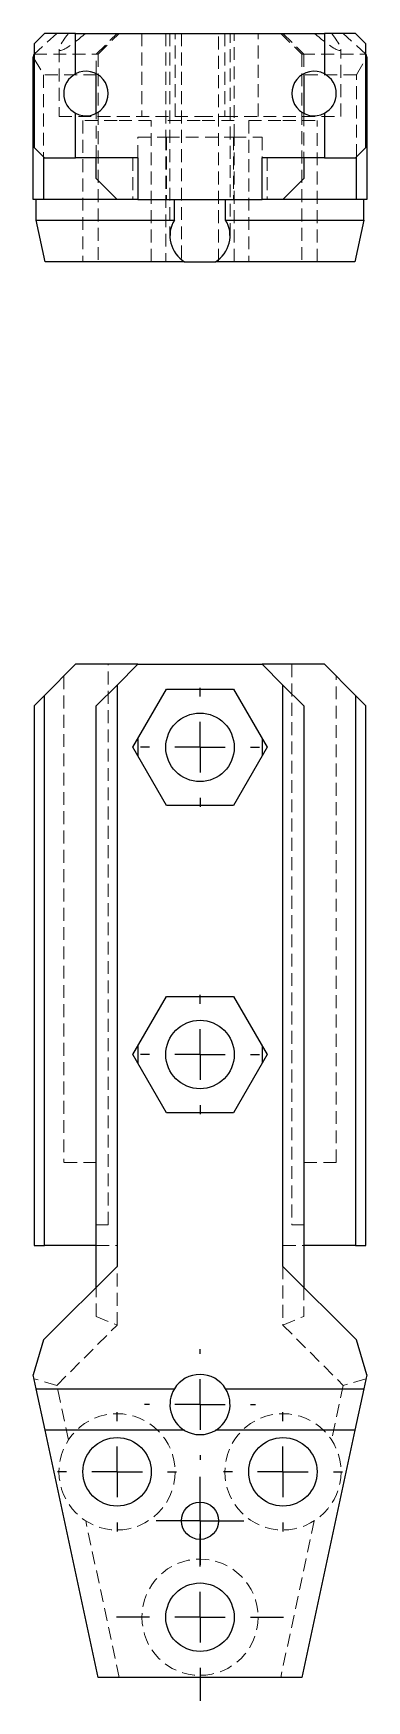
# Model space of a CAD drawing. Header units: millimetres. Extents: x 67 to 234, y 5 to 169.
# Drawn here: x 66.5 to 99.5, y 4.7 to 169.3 of the extents above.
import ezdxf

# ---------------------------------------------------------------- set-up
doc = ezdxf.new("R2010")
doc.units = ezdxf.units.MM
doc.linetypes.add('HIDDEN', pattern=[1.905, 1.27, -0.635])
doc.layers.add('10', color=7, linetype='Continuous')

# ---------------------------------------------------------------- blocks, each defined once
blk = doc.blocks.new('SW_CENTERMARKSYMBOL_0')
at = {"layer": '10', "color": 0}
for p, q in [((0, 2.5), (0, 4.34)), ((0, 0), (0, 2.5)), ((-2.5, 0), (-4.34, 0)), ((0, 0), (-2.5, 0)), ((0, 0), (0, -2.5)), ((0, 0), (2.5, 0)), ((2.5, 0), (4.34, 0)), ((0, -2.5), (0, -4.34))]:
    blk.add_line(p, q, dxfattribs=at)
blk = doc.blocks.new('SW_CENTERMARKSYMBOL_1')
at = {"layer": '10', "color": 0}
for p, q in [((0, 5), (0, 5.47)), ((0, 0), (0, 2.5)), ((-5, 0), (-5.47, 0)), ((0, 0), (-2.5, 0)), ((0, 0), (0, -2.5)), ((0, 0), (2.5, 0)), ((5, 0), (5.47, 0)), ((0, -5), (0, -5.47))]:
    blk.add_line(p, q, dxfattribs=at)
blk = doc.blocks.new('SW_CENTERMARKSYMBOL_2')
at = {"layer": '10', "color": 0}
for p, q in [((0, 5), (0, 8.24)), ((0, 0), (0, 2.5)), ((-5, 0), (-8.24, 0)), ((0, 0), (-2.5, 0)), ((0, 0), (0, -2.5)), ((0, 0), (2.5, 0)), ((5, 0), (8.24, 0)), ((0, -5), (0, -8.24))]:
    blk.add_line(p, q, dxfattribs=at)
blk = doc.blocks.new('SW_CENTERMARKSYMBOL_3')
at = {"layer": '10', "color": 0}
for p, q in [((0, 5), (0, 5.88)), ((0, 0), (0, 2.5)), ((-5, 0), (-5.88, 0)), ((0, 0), (-2.5, 0)), ((0, 0), (0, -2.5)), ((0, 0), (2.5, 0)), ((5, 0), (5.88, 0)), ((0, -5), (0, -5.88))]:
    blk.add_line(p, q, dxfattribs=at)
blk = doc.blocks.new('SW_CENTERMARKSYMBOL_4')
at = {"layer": '10', "color": 0}
for p, q in [((0, 5), (0, 5.88)), ((0, 0), (0, 2.5)), ((-5, 0), (-5.88, 0)), ((0, 0), (-2.5, 0)), ((0, 0), (0, -2.5)), ((0, 0), (2.5, 0)), ((5, 0), (5.88, 0)), ((0, -5), (0, -5.88))]:
    blk.add_line(p, q, dxfattribs=at)
blk = doc.blocks.new('SW_CENTERMARKSYMBOL_5')
at = {"layer": '10', "color": 0}
for p, q in [((0, 5), (0, 5.88)), ((0, 0), (0, 2.5)), ((-5, 0), (-5.88, 0)), ((0, 0), (-2.5, 0)), ((0, 0), (0, -2.5)), ((0, 0), (2.5, 0)), ((5, 0), (5.88, 0)), ((0, -5), (0, -5.88))]:
    blk.add_line(p, q, dxfattribs=at)
blk = doc.blocks.new('SW_CENTERMARKSYMBOL_6')
at = {"layer": '10', "color": 0}
for p, q in [((0, 5), (0, 5.88)), ((0, 0), (0, 2.5)), ((-5, 0), (-5.88, 0)), ((0, 0), (-2.5, 0)), ((0, 0), (0, -2.5)), ((0, 0), (2.5, 0)), ((5, 0), (5.88, 0)), ((0, -5), (0, -5.88))]:
    blk.add_line(p, q, dxfattribs=at)

msp = doc.modelspace()

# ---------------------------------------------------------------- linework, layer by layer
at = {"color": 7, "linetype": 'Continuous', "lineweight": 25}
for p, q in [((67.63, 169.27), (66.61, 168.25)), ((66.61, 168.25), (66.61, 158)), ((70.7, 169.27), (67.63, 169.27)), ((70.7, 165.28), (70.7, 169.27)), ((70.7, 169.27), (95.3, 169.27)), ((95.3, 169.27), (95.3, 165.28)), ((98.37, 169.27), (95.3, 169.27)), ((99.39, 168.25), (98.37, 169.27)), ((99.39, 158), (99.39, 168.25)), ((66.52, 166.89), (66.6, 167.22)), ((66.52, 166.89), (66.61, 166.75)), ((66.52, 152.88), (66.52, 166.89)), ((66.61, 167.22), (66.6, 167.22)), ((99.4, 167.22), (99.39, 167.22)), ((99.39, 166.75), (99.48, 166.89)), ((99.4, 167.22), (99.48, 166.89)), ((99.48, 166.89), (99.48, 152.88)), ((72.75, 161.38), (72.75, 165.28)), ((93.25, 165.28), (93.25, 161.38)), ((70.7, 156.98), (70.7, 161.38)), ((95.3, 161.38), (95.3, 156.98)), ((66.61, 158), (67.63, 156.98)), ((98.37, 156.98), (99.39, 158)), ((67.54, 157.07), (67.54, 152.88)), ((67.63, 156.98), (70.7, 156.98)), ((76.85, 156.98), (70.7, 156.98)), ((72.75, 154.93), (72.75, 156.98)), ((76.85, 156.98), (76.85, 152.88)), ((95.3, 156.98), (89.15, 156.98)), ((89.15, 152.88), (89.15, 156.98)), ((93.25, 156.98), (93.25, 154.93)), ((95.3, 156.98), (98.37, 156.98)), ((98.46, 152.88), (98.46, 157.07)), ((72.75, 154.93), (74.8, 152.88)), ((91.2, 152.88), (93.25, 154.93)), ((67.54, 152.88), (66.52, 152.88)), ((66.82, 150.83), (66.82, 152.88)), ((74.8, 152.88), (67.54, 152.88)), ((76.85, 152.88), (74.8, 152.88)), ((76.85, 152.88), (89.15, 152.88)), ((80.47, 150.83), (80.47, 152.88)), ((85.53, 150.83), (85.53, 152.88)), ((91.2, 152.88), (89.15, 152.88)), ((98.46, 152.88), (91.2, 152.88)), ((99.48, 152.88), (98.46, 152.88)), ((99.18, 150.83), (99.18, 152.88)), ((66.82, 150.83), (80.47, 150.83)), ((67.69, 146.73), (66.82, 150.83)), ((85.53, 150.83), (99.18, 150.83)), ((99.18, 150.83), (98.31, 146.73)), ((81.47, 146.73), (67.69, 146.73)), ((81.47, 146.73), (84.53, 146.73)), ((98.31, 146.73), (84.53, 146.73)), ((67.63, 103.93), (70.7, 107)), ((76.85, 107), (70.7, 107)), ((76.85, 107), (74.8, 104.95)), ((76.85, 107), (89.15, 107)), ((91.2, 104.95), (89.15, 107)), ((95.3, 107), (89.15, 107)), ((95.3, 107), (98.37, 103.93)), ((66.61, 102.9), (67.63, 103.93)), ((67.63, 49.62), (67.63, 103.93)), ((72.75, 102.9), (74.8, 104.95)), ((74.8, 104.95), (74.8, 47.57)), ((76.37, 98.8), (79.69, 104.54)), ((79.69, 104.54), (86.31, 104.54)), ((86.31, 104.54), (89.63, 98.8)), ((91.2, 47.57), (91.2, 104.95)), ((91.2, 104.95), (93.25, 102.9)), ((98.37, 103.93), (98.37, 49.62)), ((98.37, 103.93), (99.39, 102.9)), ((66.61, 102.9), (66.61, 49.62)), ((72.75, 45.52), (72.75, 102.9)), ((93.25, 102.9), (93.25, 45.52)), ((99.39, 49.62), (99.39, 102.9)), ((79.69, 93.07), (76.37, 98.8)), ((76.85, 99.63), (76.85, 97.98)), ((89.63, 98.8), (86.31, 93.07)), ((89.15, 99.63), (89.15, 97.98)), ((86.31, 93.07), (79.69, 93.07)), ((76.37, 68.48), (79.69, 74.21)), ((79.69, 74.21), (86.31, 74.21)), ((86.31, 74.21), (89.63, 68.48)), ((76.85, 69.3), (76.85, 67.65)), ((89.15, 69.3), (89.15, 67.65)), ((79.69, 62.74), (76.37, 68.48)), ((89.63, 68.48), (86.31, 62.74)), ((86.31, 62.74), (79.69, 62.74)), ((66.61, 49.62), (67.63, 49.62)), ((72.75, 49.62), (67.63, 49.62)), ((98.37, 49.62), (93.25, 49.62)), ((98.37, 49.62), (99.39, 49.62)), ((74.8, 47.57), (67.54, 40.31)), ((98.46, 40.31), (91.2, 47.57)), ((67.54, 40.31), (66.52, 36.86)), ((99.48, 36.86), (98.46, 40.31)), ((66.82, 35.48), (66.52, 36.86)), ((99.48, 36.86), (99.18, 35.48)), ((67.69, 31.39), (66.82, 35.48)), ((66.82, 35.48), (80.47, 35.48)), ((85.53, 35.48), (99.18, 35.48)), ((99.18, 35.48), (98.31, 31.39)), ((81.47, 31.39), (67.69, 31.39)), ((72.92, 7), (67.69, 31.39)), ((98.31, 31.39), (84.53, 31.39)), ((98.31, 31.39), (93.08, 7)), ((93.08, 7), (72.92, 7))]:
    msp.add_line(p, q, dxfattribs=at)
at = {"color": 7, "linetype": 'HIDDEN', "lineweight": 18}
for p, q in [((68.84, 169.27), (66.61, 167.22)), ((72.75, 167.22), (74.8, 169.27)), ((72.92, 167.22), (75.02, 169.27)), ((77.26, 169.27), (77.26, 161.07)), ((79.62, 169.27), (79.62, 159.02)), ((80.03, 169.27), (80.03, 149.28)), ((80.54, 161.07), (80.54, 169.27)), ((81.16, 169.27), (81.16, 146.73)), ((84.84, 146.73), (84.84, 169.27)), ((85.46, 169.27), (85.46, 161.07)), ((85.97, 149.28), (85.97, 169.27)), ((86.38, 159.02), (86.38, 169.27)), ((88.74, 161.07), (88.74, 169.27)), ((90.98, 169.27), (93.08, 167.22)), ((91.2, 169.27), (93.25, 167.22)), ((99.39, 167.22), (97.16, 169.27)), ((66.6, 167.22), (72.92, 167.22)), ((66.61, 166.75), (67.54, 165.17)), ((69.07, 167.7), (69.07, 161.07)), ((72.75, 165.28), (72.75, 167.22)), ((72.92, 167.22), (72.92, 146.73)), ((93.08, 167.22), (99.4, 167.22)), ((93.08, 167.22), (93.08, 146.73)), ((93.25, 167.22), (93.25, 165.28)), ((96.93, 161.07), (96.93, 167.7)), ((98.46, 165.17), (99.39, 166.75)), ((67.54, 165.17), (67.54, 157.07)), ((72.75, 165.17), (67.54, 165.17)), ((98.46, 165.17), (93.25, 165.17)), ((98.46, 157.07), (98.46, 165.17)), ((72.75, 156.98), (72.75, 161.38)), ((93.25, 161.38), (93.25, 156.98)), ((69.07, 161.07), (74.8, 161.07)), ((74.8, 160.66), (71.42, 160.66)), ((71.42, 160.66), (71.42, 146.73)), ((74.8, 161.07), (80.54, 161.07)), ((78.18, 160.66), (74.8, 160.66)), ((78.18, 146.73), (78.18, 160.66)), ((83, 160.66), (79.62, 160.66)), ((80.54, 161.07), (83, 161.07)), ((83, 161.07), (85.46, 161.07)), ((86.38, 160.66), (83, 160.66)), ((85.46, 161.07), (91.2, 161.07)), ((87.82, 160.66), (91.2, 160.66)), ((87.82, 160.66), (87.82, 146.73)), ((91.2, 161.07), (96.93, 161.07)), ((91.2, 160.66), (94.58, 160.66)), ((94.58, 146.73), (94.58, 160.66)), ((76.85, 159.02), (79.69, 159.02)), ((76.85, 156.98), (76.85, 159.02)), ((79.62, 159.02), (79.62, 146.73)), ((79.69, 159.02), (79.69, 152.88)), ((79.69, 159.02), (86.31, 159.02)), ((86.31, 159.02), (89.15, 159.02)), ((86.31, 159.02), (86.31, 152.88)), ((86.38, 146.73), (86.38, 159.02)), ((89.15, 159.02), (89.15, 156.98)), ((76.37, 156.98), (76.37, 152.88)), ((89.63, 156.98), (89.63, 152.88)), ((73.93, 51.67), (73.93, 107)), ((92.07, 107), (92.07, 51.67)), ((69.53, 105.82), (69.53, 57.82)), ((96.47, 57.82), (96.47, 105.82)), ((72.75, 57.82), (69.53, 57.82)), ((96.47, 57.82), (93.25, 57.82)), ((73.93, 51.67), (72.75, 51.67)), ((93.25, 51.67), (92.07, 51.67)), ((72.75, 49.62), (74.8, 49.62)), ((91.2, 49.62), (93.25, 49.62)), ((74.8, 41.78), (74.8, 47.57)), ((91.2, 47.57), (91.2, 41.78)), ((72.75, 42.63), (72.75, 45.52)), ((93.25, 45.52), (93.25, 42.63)), ((68.84, 35.82), (74.8, 41.78)), ((72.75, 42.63), (74.8, 41.78)), ((91.2, 41.78), (93.25, 42.63)), ((91.2, 41.78), (97.16, 35.82)), ((68.84, 35.82), (66.6, 36.48)), ((99.4, 36.48), (97.16, 35.82)), ((70, 30.42), (68.84, 35.82)), ((97.16, 35.82), (96, 30.42)), ((75.02, 7), (71.7, 22.46)), ((94.3, 22.46), (90.98, 7))]:
    msp.add_line(p, q, dxfattribs=at)
at = {"color": 7, "linetype": 'Continuous', "lineweight": 25}
for centre, radius in [((83, 98.8), 3.38), ((83, 68.48), 3.38), ((74.8, 27.29), 3.38), ((91.2, 27.29), 3.38), ((83, 22.46), 1.84), ((83, 12.94), 3.38)]:
    msp.add_circle(centre, radius, dxfattribs=at)
at = {"color": 7, "linetype": 'HIDDEN', "lineweight": 18}
for centre in [(74.8, 27.29), (91.2, 27.29), (83, 12.94)]:
    msp.add_circle(centre, 5.74, dxfattribs=at)
at = {"color": 7, "linetype": 'Continuous', "lineweight": 25}
for centre, radius, start, end in [((71.73, 163.33), 2.2, 117.7177, 242.2823), ((71.73, 163.33), 2.2, 242.2823, 117.7177), ((94.27, 163.33), 2.2, 62.2823, 297.7177), ((94.27, 163.33), 2.2, 297.7177, 62.2823), ((83, 149.28), 2.97, 148.5222, 238.9973), ((83, 149.28), 2.97, 301.0027, 31.4778), ((83, 33.93), 2.97, 31.4778, 148.5222), ((83, 33.93), 2.97, 148.5222, 238.9973), ((83, 33.93), 2.97, 301.0027, 31.4778), ((83, 33.93), 2.97, 238.9973, 301.0027)]:
    msp.add_arc(centre, radius, start, end, dxfattribs=at)
at = {"color": 7, "linetype": 'HIDDEN', "lineweight": 18}
for centre, major_axis, start_param, end_param in [((74.8, 173.31), (5.71, 5.71), 2.45831, 4.035969), ((91.2, 173.31), (-5.71, 5.71), 2.247216, 3.824876)]:
    msp.add_ellipse(centre, major_axis=major_axis, ratio=0.10594, start_param=start_param, end_param=end_param, dxfattribs=at)

# ---------------------------------------------------------------- block references
at = {"layer": '10'}
for name, p in [('SW_CENTERMARKSYMBOL_5', (83, 98.8)), ('SW_CENTERMARKSYMBOL_6', (83, 68.48)), ('SW_CENTERMARKSYMBOL_1', (83, 33.93)), ('SW_CENTERMARKSYMBOL_4', (74.8, 27.29)), ('SW_CENTERMARKSYMBOL_3', (91.2, 27.29)), ('SW_CENTERMARKSYMBOL_0', (83, 22.46)), ('SW_CENTERMARKSYMBOL_2', (83, 12.94))]:
    msp.add_blockref(name, p, dxfattribs=at)

doc.saveas('drawing.dxf')
